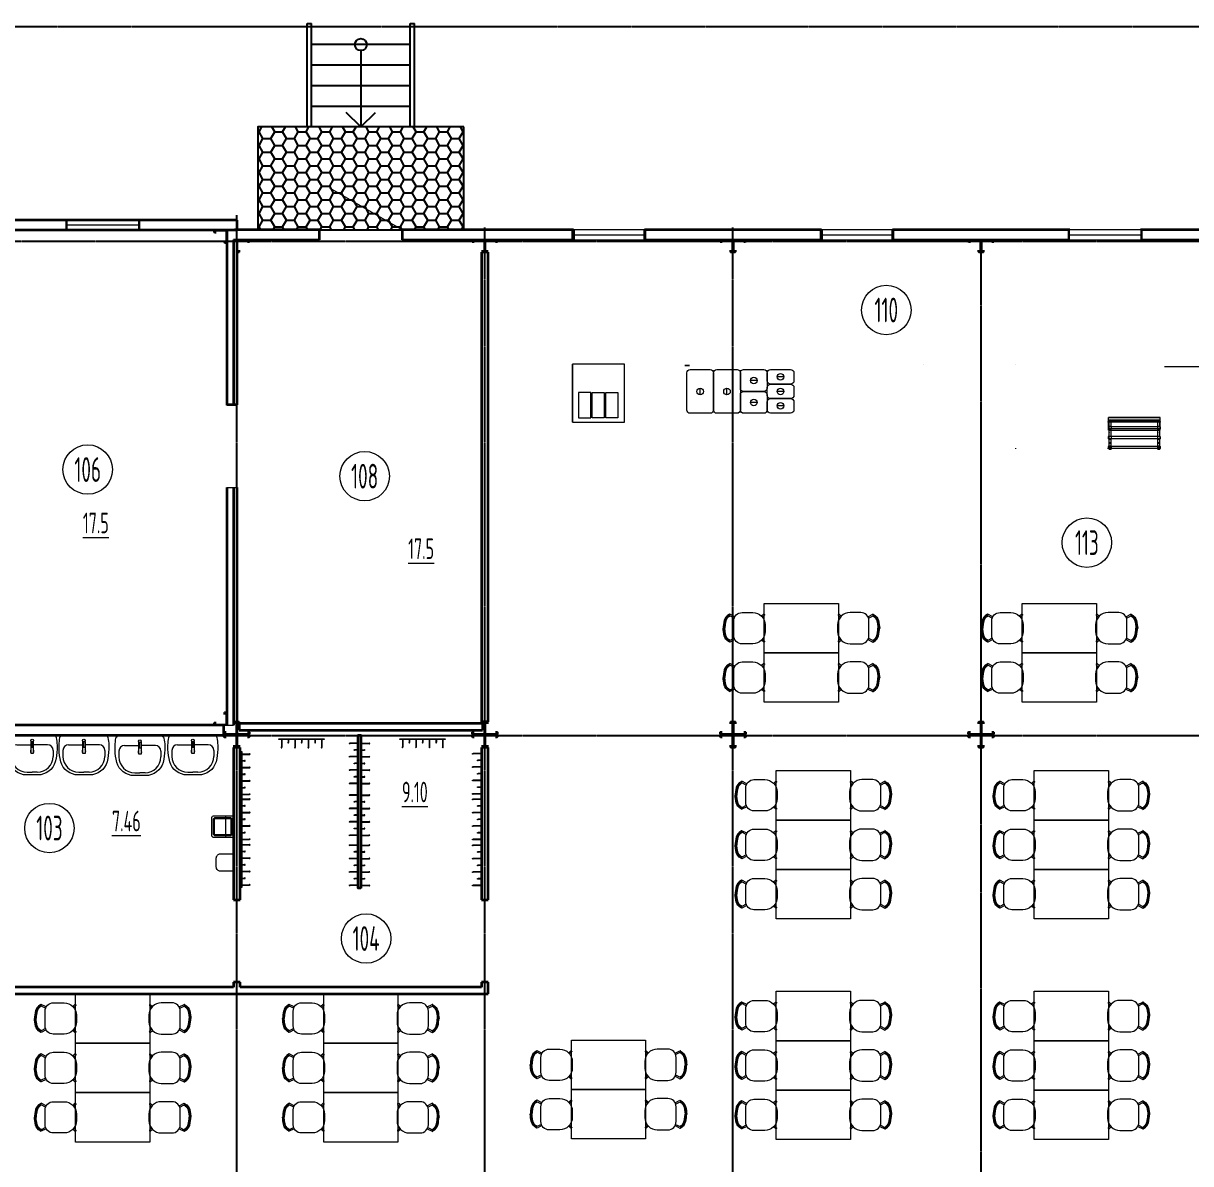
# Model space of a CAD drawing. Header units: millimetres. Extents: x 2162 to 93478, y -2737 to 52379.
# Drawn here: x 15504 to 29665, y 9673 to 23513 of the extents above; entities that cross this region are included whole.
import ezdxf
from ezdxf.enums import TextEntityAlignment as Align

# ---------------------------------------------------------------- set-up
doc = ezdxf.new("R2010")
doc.units = ezdxf.units.MM
doc.linetypes.add('Штрихпунктир 15 х 2 х 2 мм', pattern=[19, 15, -2, 0, -2])
doc.linetypes.add('Штрихпунктирная', pattern=[30, 25, -2.25, 0.5, -2.25])
doc.layers.add('Axes', color=40, linetype='Штрихпунктирная')
for name, color, linetype, lineweight in [('Columns', 5, 'Continuous', 30), ('door', 7, 'Continuous', 18), ('equipment 1', 4, 'Continuous', 9), ('furniture', 27, 'Continuous', 9), ('txt', 219, 'Continuous', 20), ('Wall', 5, 'Continuous', 9), ('windows', 4, 'Continuous', 30)]:
    doc.layers.add(name, color=color, linetype=linetype, lineweight=lineweight)
doc.styles.add('стиль1', font='cs_gost2304.shx', dxfattribs={"width": 0.8})
doc.linetypes.add('ограждение1', pattern='A,6.35,-2.54,[133,ltypeshp.shx,S=2.54,R=0,X=-2.54,Y=0],-2.54,25.4', length=36.83)

# ---------------------------------------------------------------- blocks, each defined once
blk = doc.blocks.new('chair Neo')
at = {"color": 0, "ltscale": 0.6}
for p, q in [((-189, 157), (-164, 132)), ((-179, 170), (-153, 145)), ((171, 139), (231, 170)), ((178, 123), (233, 151)), ((-189, -157), (-164, -132)), ((171, -139), (231, -170)), ((178, -123), (233, -151)), ((-179, -170), (-153, -145))]:
    blk.add_line(p, q, dxfattribs=at)
at = {"color": 0}
blk.add_lwpolyline([(-46, -190), (84, -190, 0.414214), (184, -90), (184, 90, 0.414214), (84, 190), (-46, 190, 0.414214), (-196, 40), (-196, -40, 0.414214)], format="xyb", close=True, dxfattribs=at)
at = {"color": 0, "ltscale": 0.6}
for centre, start, end in [((-180, 160), 79.5239, 195.1676), ((230, 161), 285.9341, 80.7688), ((-180, -160), 164.8324, 280.4761), ((230, -161), 279.2312, 74.0659)]:
    blk.add_arc(centre, 9.91, start, end, dxfattribs=at)
at = {"color": 0, "ltscale": 0.8}
for points, knots in [([(229, 149), (235, 145), (241, 141), (250, 134), (254, 131), (260, 125), (262, 123), (266, 118), (267, 115), (270, 111), (272, 109), (275, 103), (276, 99), (278, 94), (279, 92), (280, 89), (280, 88), (281, 86), (281, 84), (282, 81), (282, 79), (284, 72), (285, 68), (287, 56), (288, 48), (290, 35), (290, 30), (291, 21), (292, 17), (292, 10), (293, 6), (293, 2), (294, 1), (294, 0)], [0.0061002, 0.0061002, 0.0061002, 0.0061002, 0.0192628, 0.0192628, 0.0316441, 0.0316441, 0.0411859, 0.0411859, 0.0507277, 0.0507277, 0.0602695, 0.0602695, 0.0745919, 0.0745919, 0.0816486, 0.0816486, 0.0854623, 0.0854623, 0.089276, 0.089276, 0.0969033, 0.0969033, 0.112158, 0.112158, 0.1376462, 0.1376462, 0.1572963, 0.1572963, 0.1722606, 0.1722606, 0.1853986, 0.1853986, 0.1902343, 0.1902343, 0.1902343, 0.1902343]), ([(235, 169), (279, 143), (309, 87), (310, 22), (314, 0)], [0.0029771, 0.0029771, 0.0029771, 0.0029771, 0.082265, 0.1950961, 0.1950961, 0.1950961, 0.1950961]), ([(238, 155), (243, 152), (248, 149), (258, 140), (263, 136), (271, 127), (274, 123), (279, 116), (281, 112), (285, 105), (286, 101), (288, 95), (289, 94), (290, 90), (290, 88), (292, 83), (293, 79), (295, 69), (296, 61), (298, 47), (299, 40), (301, 27), (301, 20), (302, 11), (303, 7), (303, 2), (304, 1), (304, 0)], [0.0086962, 0.0086962, 0.0086962, 0.0086962, 0.0193765, 0.0193765, 0.0357758, 0.0357758, 0.0494546, 0.0494546, 0.0631334, 0.0631334, 0.0768122, 0.0768122, 0.0827388, 0.0827388, 0.0886653, 0.0886653, 0.1005183, 0.1005183, 0.1242244, 0.1242244, 0.1479305, 0.1479305, 0.1716366, 0.1716366, 0.1874516, 0.1874516, 0.1924972, 0.1924972, 0.1924972, 0.1924972]), ([(229, -149), (235, -145), (241, -141), (250, -134), (254, -131), (260, -125), (262, -123), (266, -118), (267, -115), (270, -111), (272, -109), (275, -103), (276, -99), (278, -94), (279, -92), (280, -89), (280, -88), (281, -86), (281, -84), (282, -81), (282, -79), (284, -72), (285, -68), (287, -56), (288, -48), (290, -35), (290, -30), (291, -21), (292, -17), (292, -10), (293, -6), (293, -2), (294, -1), (294, 0)], [0.0061002, 0.0061002, 0.0061002, 0.0061002, 0.0192628, 0.0192628, 0.0316441, 0.0316441, 0.0411859, 0.0411859, 0.0507277, 0.0507277, 0.0602695, 0.0602695, 0.0745919, 0.0745919, 0.0816486, 0.0816486, 0.0854623, 0.0854623, 0.089276, 0.089276, 0.0969033, 0.0969033, 0.112158, 0.112158, 0.1376462, 0.1376462, 0.1572963, 0.1572963, 0.1722606, 0.1722606, 0.1853986, 0.1853986, 0.1902343, 0.1902343, 0.1902343, 0.1902343]), ([(235, -169), (279, -143), (309, -87), (310, -22), (314, 0)], [0.0029771, 0.0029771, 0.0029771, 0.0029771, 0.082265, 0.1950961, 0.1950961, 0.1950961, 0.1950961]), ([(238, -155), (243, -152), (248, -149), (258, -140), (263, -136), (271, -127), (274, -123), (279, -116), (281, -112), (285, -105), (286, -101), (288, -95), (289, -94), (290, -90), (290, -88), (292, -83), (293, -79), (295, -69), (296, -61), (298, -47), (299, -40), (301, -27), (301, -20), (302, -11), (303, -7), (303, -2), (304, -1), (304, 0)], [0.0086962, 0.0086962, 0.0086962, 0.0086962, 0.0193765, 0.0193765, 0.0357758, 0.0357758, 0.0494546, 0.0494546, 0.0631334, 0.0631334, 0.0768122, 0.0768122, 0.0827388, 0.0827388, 0.0886653, 0.0886653, 0.1005183, 0.1005183, 0.1242244, 0.1242244, 0.1479305, 0.1479305, 0.1716366, 0.1716366, 0.1874516, 0.1874516, 0.1924972, 0.1924972, 0.1924972, 0.1924972])]:
    blk.add_open_spline(points, degree=3, knots=knots, dxfattribs=at)
blk = doc.blocks.new('table 600х800')
at = {"color": 0, "ltscale": 3}
blk.add_lwpolyline([(-746, 298), (154, 298), (154, -302), (-746, -302)], close=True, dxfattribs=at)
at = {"color": 0, "xscale": -1}
blk.add_blockref('chair Neo', (-932, -2), dxfattribs=at)
at = {"color": 0}
blk.add_blockref('chair Neo', (340, -2), dxfattribs=at)
blk = doc.blocks.new('rrd')
at = {"layer": 'equipment 1', "color": 0}
for points in [[(26, 56), (-65, 56)], [(26, 51), (-65, 51)], [(36, 84), (26, 84), (26, -466), (36, -466)], [(36, -466), (36, 84)], [(26, -106), (-65, -106)], [(26, -111), (-65, -111)], [(26, -24), (-5, -24)], [(26, -29), (-5, -29)], [(26, -268), (-65, -268)], [(26, -273), (-65, -273)], [(26, -187), (-5, -187)], [(26, -192), (-5, -192)], [(26, -350), (-5, -350)], [(26, -355), (-5, -355)], [(26, -431), (-65, -431)], [(26, -436), (-65, -436)], [(26, -436), (26, -431)]]:
    blk.add_lwpolyline(points, dxfattribs=at)
for centre in [(-69, 53), (-69, -108), (-10, -27), (-69, -271), (-10, -190), (-10, -352), (-69, -434)]:
    blk.add_circle(centre, 5, dxfattribs=at)
blk = doc.blocks.new('15L')
at = {"color": 0}
for points in [[(-130, -245), (-130, -15, -0.414214), (-115, 0), (115, 0, -0.414214), (130, -15), (130, -245, -0.414214), (115, -260), (-115, -260, -0.414214)], [(-110, -225), (-110, -35, -0.414214), (-95, -20), (95, -20, -0.414214), (110, -35), (110, -225, -0.414214), (95, -240), (-95, -240, -0.414214)], [(-100, -225), (-100, -35, -0.414214), (-95, -30), (95, -30, -0.414214), (100, -35), (100, -225, -0.414214), (95, -230), (-95, -230, -0.414214)]]:
    blk.add_lwpolyline(points, format="xyb", close=True, dxfattribs=at)
for points in [[(-130, -98), (-110, -98)], [(-100, -98), (100, -98)], [(110, -98), (130, -98)]]:
    blk.add_lwpolyline(points, dxfattribs=at)
blk = doc.blocks.new('Cerasit_President_H60')
at = {"color": 0}
for p, q in [((-187, 254), (-259, 254)), ((-120, 187), (-120, 14)), ((-451, 62), (-451, 0)), ((-451, -62), (-451, 0)), ((-226, -14), (-226, 14)), ((-226, 14), (-78, 14)), ((-78, -14), (-226, -14)), ((-120, -187), (-120, -14)), ((-187, -254), (-259, -254))]:
    blk.add_line(p, q, dxfattribs=at)
blk.add_lwpolyline([(-324, 281, -0.053248), (-173, 302), (-123, 302, -0.039105), (-31, 291, -0.357153), (0, 254), (0, 0), (0, -254, -0.357153), (-31, -291, -0.039105), (-123, -302), (-173, -302, -0.053248), (-324, -281, -0.335411), (-485, -68), (-485, 0), (-485, 68, -0.335411)], format="xyb", close=True, dxfattribs=at)
for points in [[(-82, 9), (-146, 9)], [(-146, 9), (-146, -9)], [(-82, -9), (-146, -9)]]:
    blk.add_lwpolyline(points, dxfattribs=at)
blk.add_circle((-68, 0), 16.8, dxfattribs=at)
for centre, radius, start, end in [((-259, 62), 192, 90, 180), ((-187, 187), 67.2, 0, 90), ((-198, 0), 22.1, 39.1625, 140.8375), ((-259, -62), 192, 180, 270), ((-198, 0), 22.1, 219.1625, 320.8375), ((-187, -187), 67.2, 270, 0)]:
    blk.add_arc(centre, radius, start, end, dxfattribs=at)
blk = doc.blocks.new('Puff 8843')
blk.add_lwpolyline([(-55, -200), (55, -200, 0.414214), (105, -150), (105, 0), (-105, 0), (-105, -150, 0.414214)], format="xyb", close=True)
blk = doc.blocks.new('kolumn')
at = {"color": 0, "ltscale": 100}
for p, q in [((4, 0), (146, 0)), ((0, -4), (0, -146)), ((25, -146), (25, -125)), ((146, -25), (125, -25)), ((150, -4), (150, -21)), ((4, -150), (21, -150))]:
    blk.add_line(p, q, dxfattribs=at)
for centre, start, end in [((4, -4), 90, 180), ((146, -4), 0, 90), ((146, -21), 270, 0), ((4, -146), 180, 270), ((21, -146), 270, 0)]:
    blk.add_arc(centre, 4, start, end, dxfattribs=at)
blk = doc.blocks.new('entrance')
h = blk.add_hatch()
h.set_pattern_fill('HONEY', color=0, scale=0.3, angle=270)
h.set_pattern_definition([(270, (297.8511, -94.09346), (0.8248892, -1.42875), [0.9525, -1.905]), (30, (297.8511, -94.09346), (0.8248892, 1.42875), [0.9525, -1.905]), (330, (297.8511, -94.09346), (1.6497784, -3e-09), [-1.905, 0.9525])])
h.paths.add_polyline_path([(12.5, 12.5), (12.5, -12.5), (0, -12.5), (0, 12.5)])
at = {"color": 0}
blk.add_lwpolyline([(12.5, -12.5), (12.5, 12.5), (0, 12.5), (0, -12.5)], close=True, dxfattribs=at)
blk.add_lwpolyline([(12.5, -12.5), (12.5, 12.5), (0, 12.5), (0, -12.5)], close=True, dxfattribs=at)
blk = doc.blocks.new('1300 stair')
at = {"color": 0, "ltscale": 100}
for p, q in [((0, 6.5), (12.57, 6.5)), ((0, 6), (12.57, 6)), ((0, -6), (0, 6)), ((2.5, -6), (2.5, 6)), ((5, -6), (5, 6)), ((7.5, -6), (7.5, 6)), ((10, -6), (10, 6)), ((0, 0), (1.77, 1.77)), ((0, 0), (1.77, 1.77)), ((9.28, 0), (0, 0)), ((0, 0), (1.77, -1.77)), ((0, 0), (1.77, -1.77)), ((0, -6), (12.57, -6)), ((0, -6.5), (12.57, -6.5))]:
    blk.add_line(p, q, dxfattribs=at)
at = {"color": 0}
for p, q in [((12.57, 6.5), (12.57, 6)), ((12.57, -6), (12.57, -6.5))]:
    blk.add_line(p, q, dxfattribs=at)
at = {"color": 0, "ltscale": 100}
blk.add_circle((10, 0), 0.719, dxfattribs=at)
blk = doc.blocks.new('d1')
at = {"layer": 'door'}
blk.add_line((505, 60), (-370, 565), dxfattribs=at)
blk = doc.blocks.new('*U21')
at = {"color": 0, "lineweight": 15}
for p, q in [((-1.2, 0), (-1.2, 8.8)), ((-0.6, 0), (-0.6, 8.8)), ((0, 8.8), (0, 0))]:
    blk.add_line(p, q, dxfattribs=at)
at = {"ltscale": 100}
for p, q in [((-1.2, 8.8), (0, 8.8)), ((0, 0), (-1.2, 0))]:
    blk.add_line(p, q, dxfattribs=at)
blk = doc.blocks.new('kitchen0433 det')
at = {"color": 0}
for p, q in [((852.5, 442), (772.5, 442)), ((-162.5, 225), (-162.5, 305)), ((162.5, 225), (162.5, 305)), ((527.5, 397.5), (447.5, 397.5)), ((852.5, 266), (772.5, 266)), ((527.5, 132.5), (447.5, 132.5)), ((852.5, 90), (772.5, 90))]:
    blk.add_line(p, q, dxfattribs=at)
for points in [[(-325, 40), (-325, 490, -0.4142136), (-285, 530), (-40, 530, -0.4142136), (0, 490), (0, 40, -0.4142136), (-40, 0), (-285, 0, -0.4142136)], [(0, 40), (0, 490, -0.4142136), (40, 530), (285, 530, -0.4142136), (325, 490), (325, 40, -0.4142136), (285, 0), (40, 0, -0.4142136)], [(365, 530), (610, 530, -0.4142136), (650, 490), (650, 305, -0.4142136), (610, 265), (365, 265, -0.4142136), (325, 305), (325, 490, -0.4142136)], [(690, 530), (935, 530, -0.4142136), (975, 490), (975, 394, -0.4142136), (935, 354), (690, 354, -0.4142136), (650, 394), (650, 490, -0.4142136)], [(690, 354), (935, 354, -0.4142136), (975, 314), (975, 218, -0.4142136), (935, 178), (690, 178, -0.4142136), (650, 218), (650, 314, -0.4142136)], [(365, 265), (610, 265, -0.4142136), (650, 225), (650, 40, -0.4142136), (610, 0), (365, 0, -0.4142136), (325, 40), (325, 225, -0.4142136)], [(690, 178), (935, 178, -0.4142136), (975, 138), (975, 42, -0.4142136), (935, 2), (690, 2, -0.4142136), (650, 42), (650, 138, -0.4142136)]]:
    blk.add_lwpolyline(points, format="xyb", close=True, dxfattribs=at)
for centre in [(487.5, 397.5), (812.5, 442), (-162.5, 265), (162.5, 265), (812.5, 266), (487.5, 132.5), (812.5, 90)]:
    blk.add_circle(centre, 40, dxfattribs=at)
blk = doc.blocks.new('equip 0447')
at = {"color": 0, "extrusion": (0, 1, -2e-16)}
for p, q in [((-1396, -17, 436), (-1396, -17, 436)), ((-1342, -17, 210), (-1393, -17, 210)), ((-1393, -17, 210), (-1369, -17, 249)), ((-1388, -17, 468), (-1351, -17, 489)), ((-1382, -17, 584), (-1382, -17, 596)), ((-1370, -17, 608), (-1371, -17, 608)), ((-1371, -17, 608), (-1371, -17, 607)), ((-1371, -17, 607), (-1370, -17, 607)), ((-1371, -17, 175), (-1371, -17, 174)), ((-1371, -17, 174), (-1370, -17, 174)), ((-1370, -17, 175), (-1371, -17, 175)), ((-1369, -17, 610), (-1370, -17, 610)), ((-1370, -17, 610), (-1370, -17, 608)), ((-1370, -17, 607), (-1370, -17, 606)), ((-1370, -17, 606), (-1369, -17, 606)), ((-1370, -17, 174), (-1370, -17, 172)), ((-1370, -17, 172), (-1369, -17, 172)), ((-1370, -17, 176), (-1370, -17, 175)), ((-1369, -17, 176), (-1370, -17, 176)), ((-1368, -17, 608), (-1369, -17, 608)), ((-1369, -17, 608), (-1369, -17, 610)), ((-1369, -17, 606), (-1369, -17, 607)), ((-1369, -17, 607), (-1368, -17, 607)), ((-1369, -17, 174), (-1368, -17, 174)), ((-1369, -17, 172), (-1369, -17, 174)), ((-1369, -17, 175), (-1369, -17, 176)), ((-1368, -17, 175), (-1369, -17, 175)), ((-1369, -17, 249), (-1342, -17, 210)), ((-1368, -17, 607), (-1368, -17, 608)), ((-1368, -17, 174), (-1368, -17, 175)), ((-1343, -17, 436), (-1343, -17, 436))]:
    blk.add_line(p, q, dxfattribs=at)
for centre, radius in [((1370, 535, -17), 7), ((1370, 608, -17), 5.5), ((1370, 174, -17), 5.5), ((1370, 608, -17), 3.5), ((1370, 174, -17), 3.5)]:
    blk.add_circle(centre, radius, dxfattribs=at)
blk.add_arc((1370, 435, -17), 27.5, 23.6469, 156.3531, dxfattribs=at)
at = {"color": 0, "extrusion": (-7.9313e-30, 1, -2.22176e-16)}
blk.add_ellipse((-1370, -17, 436), major_axis=(0, 0, 27), ratio=0.998691, start_param=1.205446, end_param=5.077739, dxfattribs=at)
at = {"color": 0}
blk.add_open_spline([(-1396, -17, 435), (-1396, -17, 435), (-1396, -17, 436), (-1396, -17, 436)], degree=3, dxfattribs=at)
for points, knots in [([(-1343, -17, 436), (-1343, -17, 435), (-1343, -17, 434), (-1343, -17, 433), (-1343, -17, 431), (-1343, -17, 428), (-1344, -17, 426), (-1345, -17, 424), (-1346, -17, 422), (-1347, -17, 420), (-1348, -17, 418), (-1350, -17, 417), (-1351, -17, 415), (-1353, -17, 413), (-1355, -17, 412), (-1357, -17, 411), (-1359, -17, 410), (-1361, -17, 409), (-1363, -17, 408), (-1365, -17, 408), (-1367, -17, 408), (-1369, -17, 408), (-1372, -17, 407), (-1374, -17, 408), (-1376, -17, 408), (-1378, -17, 409), (-1380, -17, 410), (-1382, -17, 411), (-1384, -17, 412), (-1386, -17, 413), (-1388, -17, 415), (-1389, -17, 417), (-1391, -17, 418), (-1392, -17, 420), (-1393, -17, 422), (-1394, -17, 424), (-1395, -17, 426), (-1395, -17, 427), (-1395, -17, 427), (-1395, -17, 427)], [0.0954399, 0.0954399, 0.0954399, 0.0954399, 0.125, 0.125, 0.125, 0.1875, 0.1875, 0.1875, 0.25, 0.25, 0.25, 0.3125, 0.3125, 0.3125, 0.375, 0.375, 0.375, 0.4375, 0.4375, 0.4375, 0.5, 0.5, 0.5, 0.5625, 0.5625, 0.5625, 0.625, 0.625, 0.625, 0.6875, 0.6875, 0.6875, 0.75, 0.75, 0.75, 0.8125, 0.8125, 0.8125, 0.8227026, 0.8227026, 0.8227026, 0.8227026]), ([(-1377, -17, 411), (-1377, -17, 411), (-1377, -17, 411), (-1377, -17, 411), (-1377, -17, 411), (-1377, -17, 411), (-1377, -17, 411), (-1377, -17, 411), (-1378, -17, 411), (-1378, -17, 411), (-1378, -17, 411), (-1378, -17, 411), (-1378, -17, 411), (-1378, -17, 411), (-1378, -17, 411), (-1378, -17, 411), (-1378, -17, 412), (-1378, -17, 412), (-1378, -17, 412), (-1379, -17, 412), (-1379, -17, 412), (-1379, -17, 412)], [0, 0, 0, 0, 0.125, 0.125, 0.125, 0.25, 0.25, 0.25, 0.375, 0.375, 0.375, 0.5, 0.5, 0.5, 0.625, 0.625, 0.625, 0.75, 0.75, 0.75, 1, 1, 1, 1]), ([(-1379, -17, 412), (-1379, -17, 412), (-1379, -17, 411), (-1378, -17, 411), (-1378, -17, 411), (-1378, -17, 411), (-1378, -17, 411), (-1378, -17, 411), (-1378, -17, 411), (-1378, -17, 411), (-1377, -17, 411), (-1377, -17, 411), (-1377, -17, 411), (-1377, -17, 411), (-1377, -17, 411), (-1377, -17, 411), (-1377, -17, 411), (-1377, -17, 411), (-1377, -17, 411)], [0, 0, 0, 0, 0.25, 0.25, 0.25, 0.5, 0.5, 0.5, 0.625, 0.625, 0.625, 0.75, 0.75, 0.75, 0.875, 0.875, 0.875, 1, 1, 1, 1]), ([(-1377, -17, 460), (-1377, -17, 460), (-1377, -17, 461), (-1377, -17, 461), (-1377, -17, 461), (-1377, -17, 461), (-1377, -17, 461), (-1377, -17, 461), (-1376, -17, 461), (-1376, -17, 461), (-1376, -17, 461), (-1376, -17, 461), (-1376, -17, 461), (-1376, -17, 461), (-1376, -17, 461), (-1376, -17, 461), (-1376, -17, 461), (-1376, -17, 461), (-1376, -17, 461), (-1375, -17, 461), (-1375, -17, 461), (-1375, -17, 461)], [0, 0, 0, 0, 0.125, 0.125, 0.125, 0.25, 0.25, 0.25, 0.375, 0.375, 0.375, 0.5, 0.5, 0.5, 0.625, 0.625, 0.625, 0.75, 0.75, 0.75, 1, 1, 1, 1]), ([(-1375, -17, 461), (-1375, -17, 461), (-1375, -17, 461), (-1375, -17, 461), (-1375, -17, 461), (-1375, -17, 461), (-1375, -17, 461), (-1375, -17, 461), (-1376, -17, 461), (-1376, -17, 461), (-1376, -17, 461), (-1376, -17, 461), (-1376, -17, 461), (-1376, -17, 461), (-1376, -17, 461), (-1377, -17, 461), (-1377, -17, 461), (-1377, -17, 461), (-1377, -17, 461), (-1377, -17, 461), (-1377, -17, 461), (-1377, -17, 461)], [0, 0, 0, 0, 0.125, 0.125, 0.125, 0.25, 0.25, 0.25, 0.375, 0.375, 0.375, 0.5, 0.5, 0.5, 0.75, 0.75, 0.75, 0.875, 0.875, 0.875, 1, 1, 1, 1]), ([(-1362, -17, 461), (-1362, -17, 461), (-1362, -17, 461), (-1362, -17, 461), (-1362, -17, 461), (-1362, -17, 461), (-1362, -17, 461), (-1362, -17, 461), (-1363, -17, 461), (-1363, -17, 461), (-1363, -17, 461), (-1363, -17, 461), (-1363, -17, 461), (-1363, -17, 461), (-1363, -17, 461), (-1363, -17, 461), (-1363, -17, 461), (-1364, -17, 461), (-1364, -17, 461), (-1364, -17, 461), (-1364, -17, 461), (-1364, -17, 461)], [0, 0, 0, 0, 0.125, 0.125, 0.125, 0.25, 0.25, 0.25, 0.375, 0.375, 0.375, 0.5, 0.5, 0.5, 0.625, 0.625, 0.625, 0.75, 0.75, 0.75, 1, 1, 1, 1]), ([(-1364, -17, 461), (-1364, -17, 461), (-1364, -17, 461), (-1364, -17, 461), (-1364, -17, 461), (-1363, -17, 461), (-1363, -17, 461), (-1363, -17, 461), (-1363, -17, 461), (-1363, -17, 461), (-1363, -17, 461), (-1363, -17, 461), (-1363, -17, 461), (-1363, -17, 461), (-1363, -17, 461), (-1362, -17, 461), (-1362, -17, 461), (-1362, -17, 461), (-1362, -17, 461), (-1362, -17, 461), (-1362, -17, 460), (-1362, -17, 460)], [0, 0, 0, 0, 0.125, 0.125, 0.125, 0.25, 0.25, 0.25, 0.375, 0.375, 0.375, 0.5, 0.5, 0.5, 0.75, 0.75, 0.75, 0.875, 0.875, 0.875, 1, 1, 1, 1]), ([(-1362, -17, 411), (-1362, -17, 411), (-1362, -17, 411), (-1362, -17, 411), (-1362, -17, 411), (-1362, -17, 411), (-1362, -17, 411), (-1362, -17, 411), (-1362, -17, 411), (-1361, -17, 411), (-1361, -17, 411), (-1361, -17, 411), (-1361, -17, 411), (-1361, -17, 411), (-1361, -17, 411), (-1361, -17, 411), (-1361, -17, 411), (-1361, -17, 411), (-1361, -17, 411), (-1360, -17, 411), (-1360, -17, 412), (-1360, -17, 412)], [0, 0, 0, 0, 0.125, 0.125, 0.125, 0.25, 0.25, 0.25, 0.375, 0.375, 0.375, 0.5, 0.5, 0.5, 0.625, 0.625, 0.625, 0.75, 0.75, 0.75, 1, 1, 1, 1]), ([(-1360, -17, 412), (-1360, -17, 412), (-1360, -17, 412), (-1361, -17, 412), (-1361, -17, 412), (-1361, -17, 411), (-1361, -17, 411), (-1361, -17, 411), (-1361, -17, 411), (-1362, -17, 411), (-1362, -17, 411), (-1362, -17, 411), (-1362, -17, 411)], [0, 0, 0, 0, 0.25, 0.25, 0.25, 0.5, 0.5, 0.5, 0.75, 0.75, 0.75, 1, 1, 1, 1])]:
    blk.add_open_spline(points, degree=3, knots=knots, dxfattribs=at)
blk.add_blockref('kitchen0433 det', (-1048, -597, 864), dxfattribs=at)
blk = doc.blocks.new('equip 0440')
at = {"color": 0, "extrusion": (-1, 0, 0)}
blk.add_line((0, 0, 794), (0, 0), dxfattribs=at)
at = {"color": 0}
blk.add_line((1115, -1020), (1115, -1030), dxfattribs=at)
blk = doc.blocks.new('equip 0441')
at = {"color": 0}
for p, q in [((0, -695, -850), (630, -695, -850)), ((0, -705, -850), (0, -695, -850)), ((630, -705, -850), (0, -705, -850)), ((628, -646, -850), (2, -646, -850)), ((2, -646, -850), (628, -646, -850)), ((2, -692, -850), (2, -646, -850)), ((628, -680, -850), (2, -680, -850)), ((2, -683, -850), (628, -683, -850)), ((2, -692, -850), (628, -692, -850)), ((2, -705, -850), (2, -692, -850)), ((2, -760, -850), (2, -705, -850)), ((10, -712, -850), (10, -705, -850)), ((35, -712, -850), (35, -705, -850)), ((600, -712, -850), (600, -705, -850)), ((625, -712, -850), (625, -705, -850)), ((628, -692, -850), (628, -646, -850)), ((628, -705, -850), (628, -692, -850)), ((628, -757, -850), (628, -705, -850)), ((630, -695, -850), (630, -705, -850)), ((0, -760, -850), (0, -786, -850)), ((630, -760, -850), (0, -760, -850)), ((630, -786, -850), (0, -786, -850)), ((2, -763, -850), (2, -760, -850)), ((2, -786, -850), (2, -763, -850)), ((2, -802, -850), (2, -786, -850)), ((2, -802, -850), (10, -802, -850)), ((6, -757, -850), (6, -760, -850)), ((38, -757, -850), (6, -757, -850)), ((6, -760, -850), (6, -786, -850)), ((6, -786, -850), (6, -789, -850)), ((6, -789, -850), (38, -789, -850)), ((10, -757, -850), (10, -712, -850)), ((10, -789, -850), (10, -757, -850)), ((10, -877, -850), (10, -789, -850)), ((35, -796, -850), (10, -796, -850)), ((10, -802, -850), (35, -802, -850)), ((35, -757, -850), (35, -712, -850)), ((35, -757, -850), (35, -789, -850)), ((35, -877, -850), (35, -789, -850)), ((35, -802, -850), (600, -802, -850)), ((38, -760, -850), (38, -757, -850)), ((38, -786, -850), (38, -760, -850)), ((38, -789, -850), (38, -786, -850)), ((596, -757, -850), (596, -760, -850)), ((628, -757, -850), (596, -757, -850)), ((596, -760, -850), (596, -786, -850)), ((596, -786, -850), (596, -789, -850)), ((596, -789, -850), (628, -789, -850)), ((600, -757, -850), (600, -712, -850)), ((600, -789, -850), (600, -757, -850)), ((600, -877, -850), (600, -789, -850)), ((625, -796, -850), (600, -796, -850)), ((600, -802, -850), (625, -802, -850)), ((625, -757, -850), (625, -712, -850)), ((625, -757, -850), (625, -789, -850)), ((625, -877, -850), (625, -789, -850)), ((625, -802, -850), (628, -802, -850)), ((628, -760, -850), (628, -757, -850)), ((628, -786, -850), (628, -760, -850)), ((628, -789, -850), (628, -786, -850)), ((628, -802, -850), (628, -789, -850)), ((630, -760, -850), (630, -786, -850)), ((0, -880, -850), (0, -906, -850)), ((630, -880, -850), (0, -880, -850)), ((630, -906, -850), (0, -906, -850)), ((6, -877, -850), (6, -880, -850)), ((38, -877, -850), (6, -877, -850)), ((6, -880, -850), (6, -906, -850)), ((6, -906, -850), (6, -909, -850)), ((6, -909, -850), (38, -909, -850)), ((10, -909, -850), (10, -877, -850)), ((10, -997, -850), (10, -909, -850)), ((35, -877, -850), (35, -909, -850)), ((35, -997, -850), (35, -909, -850)), ((38, -880, -850), (38, -877, -850)), ((38, -906, -850), (38, -880, -850)), ((38, -909, -850), (38, -906, -850)), ((596, -877, -850), (596, -880, -850)), ((628, -877, -850), (596, -877, -850)), ((596, -880, -850), (596, -906, -850)), ((596, -906, -850), (596, -909, -850)), ((596, -909, -850), (628, -909, -850)), ((600, -909, -850), (600, -877, -850)), ((600, -997, -850), (600, -909, -850)), ((625, -877, -850), (625, -909, -850)), ((625, -997, -850), (625, -909, -850)), ((628, -880, -850), (628, -877, -850)), ((628, -906, -850), (628, -880, -850)), ((628, -909, -850), (628, -906, -850)), ((630, -880, -850), (630, -906, -850)), ((0, -1000, -850), (0, -1026, -850)), ((630, -1000, -850), (0, -1000, -850)), ((630, -1026, -850), (0, -1026, -850)), ((6, -997, -850), (6, -1000, -850)), ((38, -997, -850), (6, -997, -850)), ((6, -1000, -850), (6, -1026, -850)), ((6, -1026, -850), (6, -1029, -850)), ((6, -1029, -850), (38, -1029, -850)), ((10, -1029, -850), (10, -997, -850)), ((10, -1033, -850), (10, -1029, -850)), ((10, -1033, -850), (35, -1033, -850)), ((35, -997, -850), (35, -1029, -850)), ((35, -1033, -850), (35, -1029, -850)), ((38, -1000, -850), (38, -997, -850)), ((38, -1026, -850), (38, -1000, -850)), ((38, -1029, -850), (38, -1026, -850)), ((596, -997, -850), (596, -1000, -850)), ((628, -997, -850), (596, -997, -850)), ((596, -1000, -850), (596, -1026, -850)), ((596, -1026, -850), (596, -1029, -850)), ((596, -1029, -850), (628, -1029, -850)), ((600, -1029, -850), (600, -997, -850)), ((600, -1033, -850), (600, -1029, -850)), ((600, -1033, -850), (625, -1033, -850)), ((625, -997, -850), (625, -1029, -850)), ((625, -1033, -850), (625, -1029, -850)), ((628, -1000, -850), (628, -997, -850)), ((628, -1026, -850), (628, -1000, -850)), ((628, -1029, -850), (628, -1026, -850)), ((630, -1000, -850), (630, -1026, -850))]:
    blk.add_line(p, q, dxfattribs=at)
for points, degree, knots in [([(35, -804, -850), (35, -804, -850), (35, -804, -850), (33, -804, -850), (32, -804, -850), (28, -804, -850), (25, -804, -850), (21, -804, -850), (20, -804, -850), (17, -804, -850), (15, -804, -850), (13, -804, -850), (12, -804, -850), (10, -804, -850), (10, -804, -850), (10, -804, -850)], 3, [0, 0, 0, 0, 0.0625, 0.0625, 0.125, 0.125, 0.25, 0.25, 0.3125, 0.3125, 0.375, 0.375, 0.4375, 0.4375, 0.5, 0.5, 0.5, 0.5]), ([(625, -804, -850), (625, -804, -850), (625, -804, -850), (623, -804, -850), (622, -804, -850), (618, -804, -850), (615, -804, -850), (611, -804, -850), (610, -804, -850), (607, -804, -850), (605, -804, -850), (603, -804, -850), (602, -804, -850), (600, -804, -850), (600, -804, -850), (600, -804, -850)], 3, [0, 0, 0, 0, 0.0625, 0.0625, 0.125, 0.125, 0.25, 0.25, 0.3125, 0.3125, 0.375, 0.375, 0.4375, 0.4375, 0.5, 0.5, 0.5, 0.5]), ([(10, -957, -850), (10, -957, -850), (10, -958, -850), (12, -958, -850), (13, -958, -850), (15, -958, -850), (17, -958, -850), (20, -958, -850), (21, -958, -850), (25, -958, -850), (28, -958, -850), (32, -958, -850), (33, -958, -850), (35, -958, -850), (35, -957, -850), (35, -957, -850)], 3, [0.5, 0.5, 0.5, 0.5, 0.5625, 0.5625, 0.625, 0.625, 0.6875, 0.6875, 0.75, 0.75, 0.875, 0.875, 0.9375, 0.9375, 1, 1, 1, 1]), ([(35, -957, -850), (35, -957, -850), (35, -957, -850), (33, -957, -850), (32, -957, -850), (28, -957, -850), (25, -957, -850), (20, -957, -850), (17, -957, -850), (13, -957, -850), (12, -957, -850), (10, -957, -850), (10, -957, -850), (10, -957, -850)], 3, [0, 0, 0, 0, 0.0625, 0.0625, 0.125, 0.125, 0.25, 0.25, 0.375, 0.375, 0.4375, 0.4375, 0.5, 0.5, 0.5, 0.5]), ([(600, -957, -850), (600, -957, -850), (600, -958, -850), (602, -958, -850), (603, -958, -850), (605, -958, -850), (607, -958, -850), (610, -958, -850), (611, -958, -850), (615, -958, -850), (618, -958, -850), (622, -958, -850), (623, -958, -850), (625, -958, -850), (625, -957, -850), (625, -957, -850)], 3, [0.5, 0.5, 0.5, 0.5, 0.5625, 0.5625, 0.625, 0.625, 0.6875, 0.6875, 0.75, 0.75, 0.875, 0.875, 0.9375, 0.9375, 1, 1, 1, 1]), ([(625, -957, -850), (625, -957, -850), (625, -957, -850), (623, -957, -850), (622, -957, -850), (618, -957, -850), (615, -957, -850), (610, -957, -850), (607, -957, -850), (603, -957, -850), (602, -957, -850), (600, -957, -850), (600, -957, -850), (600, -957, -850)], 3, [0, 0, 0, 0, 0.0625, 0.0625, 0.125, 0.125, 0.25, 0.25, 0.375, 0.375, 0.4375, 0.4375, 0.5, 0.5, 0.5, 0.5]), ([(10, -1010, -850), (10, -1010, -850), (10, -1010, -850), (10, -1009, -850), (10, -1008, -850), (11, -1007, -850), (11, -1006, -850), (11, -1006, -850), (12, -1005, -850), (12, -1005, -850), (13, -1004, -850), (14, -1003, -850), (14, -1003, -850), (15, -1002, -850), (17, -1001, -850), (20, -1000, -850), (21, -1000, -850), (23, -1000, -850), (24, -1000, -850), (25, -1000, -850), (28, -1001, -850), (30, -1002, -850), (31, -1003, -850), (31, -1003, -850), (32, -1004, -850), (33, -1005, -850), (33, -1005, -850), (34, -1006, -850), (34, -1006, -850), (34, -1007, -850), (35, -1008, -850), (35, -1009, -850), (35, -1010, -850), (35, -1010, -850), (35, -1010, -850)], 3, [-0.078062, -0.078062, -0.078062, -0.078062, 0, 0, 2.144407, 2.144407, 4.298164, 4.298164, 4.298164, 6.503949, 6.503949, 8.712864, 8.712864, 8.712864, 13.129337, 13.129337, 17.546761, 17.546761, 17.546761, 21.958835, 21.958835, 26.3714, 26.3714, 26.3714, 28.57715, 28.57715, 30.776006, 30.776006, 30.776006, 32.931267, 32.931267, 35.09903, 35.09903, 35.178461, 35.178461, 35.178461, 35.178461]), ([(35, -1010, -850), (35, -1011, -850), (34, -1013, -850), (32, -1016, -850), (31, -1017, -850), (26, -1019, -850), (21, -1020, -850), (17, -1019, -850), (14, -1017, -850), (12, -1015, -850), (11, -1013, -850), (10, -1011, -850), (10, -1010, -850), (10, -1010, -850), (10, -1010, -850)], 1, [0, 0, 1.488693, 2.929171, 6.664484, 8.855242, 13.980935, 18.890257, 23.123916, 26.638242, 29.539068, 32.24091, 34.188143, 34.833299, 35.048189, 35.119812, 35.119812]), ([(10, -1010, -850), (10, -1010, -850), (10, -1010, -850), (10, -1010, -850), (10, -1010, -850), (10, -1010, -850)], 3, [-0.001106562, -0.001106562, -0.001106562, -0.001106562, 0, 0, 0.004427418, 0.004427418, 0.004427418, 0.004427418]), ([(600, -1010, -850), (600, -1010, -850), (600, -1010, -850), (600, -1009, -850), (600, -1008, -850), (601, -1007, -850), (601, -1006, -850), (601, -1006, -850), (602, -1005, -850), (602, -1005, -850), (603, -1004, -850), (604, -1003, -850), (604, -1003, -850), (605, -1002, -850), (607, -1001, -850), (610, -1000, -850), (611, -1000, -850), (613, -1000, -850), (614, -1000, -850), (615, -1000, -850), (618, -1001, -850), (620, -1002, -850), (621, -1003, -850), (621, -1003, -850), (622, -1004, -850), (623, -1005, -850), (623, -1005, -850), (624, -1006, -850), (624, -1006, -850), (624, -1007, -850), (625, -1008, -850), (625, -1009, -850), (625, -1010, -850), (625, -1010, -850), (625, -1010, -850)], 3, [-0.078062, -0.078062, -0.078062, -0.078062, 0, 0, 2.144407, 2.144407, 4.298164, 4.298164, 4.298164, 6.503949, 6.503949, 8.712864, 8.712864, 8.712864, 13.129337, 13.129337, 17.546761, 17.546761, 17.546761, 21.958835, 21.958835, 26.3714, 26.3714, 26.3714, 28.57715, 28.57715, 30.776006, 30.776006, 30.776006, 32.931267, 32.931267, 35.09903, 35.09903, 35.178461, 35.178461, 35.178461, 35.178461]), ([(625, -1010, -850), (625, -1011, -850), (624, -1013, -850), (622, -1016, -850), (621, -1017, -850), (616, -1019, -850), (611, -1020, -850), (607, -1019, -850), (604, -1017, -850), (602, -1015, -850), (601, -1013, -850), (600, -1011, -850), (600, -1010, -850), (600, -1010, -850), (600, -1010, -850)], 1, [0, 0, 1.48875, 2.929279, 6.664632, 8.855404, 13.981104, 18.89041, 23.124043, 26.638347, 29.539161, 32.240997, 34.188171, 34.833308, 35.048191, 35.119813, 35.119813]), ([(600, -1010, -850), (600, -1010, -850), (600, -1010, -850), (600, -1010, -850), (600, -1010, -850), (600, -1010, -850)], 3, [-0.001008899, -0.001008899, -0.001008899, -0.001008899, 0, 0, 0.004368558, 0.004368558, 0.004368558, 0.004368558])]:
    blk.add_open_spline(points, degree=degree, knots=knots, dxfattribs=at)
for points in [[(10, -804, -850), (10, -804, -850), (10, -804, -850), (10, -804, -850)], [(11, -827, -850), (10, -828, -850), (10, -829, -850), (10, -829, -850)], [(600, -804, -850), (600, -804, -850), (600, -804, -850), (600, -804, -850)], [(601, -827, -850), (600, -828, -850), (600, -829, -850), (600, -829, -850)]]:
    blk.add_open_spline(points, degree=3, dxfattribs=at)
blk = doc.blocks.new('equip 0493')
at = {"color": 0}
for p, q in [((-630, -695, -850), (-630, 0, -850)), ((-630, -705, -850), (-630, -695, -850))]:
    blk.add_line(p, q, dxfattribs=at)
for points in [[(0, 0), (-630, 0), (-630, -705), (0, -705)], [(-557, -654), (-409, -654), (-409, -343), (-557, -343)], [(-244, -654), (-392, -654), (-392, -343), (-244, -343)], [(-78, -654), (-226, -654), (-226, -343), (-78, -343)]]:
    blk.add_lwpolyline(points, close=True, dxfattribs=at)

msp = doc.modelspace()

# ---------------------------------------------------------------- linework, layer by layer
at = {"layer": 'Axes', "linetype": 'Штрихпунктир 15 х 2 х 2 мм'}
for p, q in [((38316.1, 23470.2), (3469.3, 23470.2)), ((18092.1, -1937.4), (18092.1, 21185.1)), ((21102.1, -1937.4), (21102.1, 21035.1)), ((24112.1, -1937.4), (24112.1, 21035.1)), ((3469.3, 20870.1), (32216.7, 20870.1)), ((27122.1, -2119.3), (27122.1, 20853.2)), ((3469.3, 14870.1), (57337.1, 14870.1))]:
    msp.add_line(p, q, dxfattribs=at)
at = {"layer": 'equipment 1', "linetype": 'ограждение1', "ltscale": 10}
msp.add_lwpolyline([(29348.9, 19349.1), (30992.2, 19349.1)], dxfattribs=at)
at = {"layer": 'furniture'}
msp.add_lwpolyline([(27767.3, 13843.5), (28667.3, 13843.5), (28667.3, 13243.5), (27767.3, 13243.5)], close=True, dxfattribs=at)
at = {"layer": 'txt'}
for centre in [(25972.5, 20032.9), (16284.6, 18096.9), (19644.2, 18016.4), (28405.6, 17210), (15820, 13745.7), (19662.1, 12405)]:
    msp.add_circle(centre, 300, dxfattribs=at)
at = {"layer": 'Wall', "lineweight": 35}
for p, q in [((17972.5, 21005.1), (17972.5, 18880.1)), ((19097.5, 21005.1), (18067.1, 21005.1)), ((19097.5, 20885.1), (19097.5, 21005.1)), ((22177.1, 21005.1), (20097.5, 21005.1)), ((20097.5, 21005.1), (20097.5, 20885.1)), ((25187.1, 21005.1), (23037.1, 21005.1)), ((28197.1, 21005.1), (26047.1, 21005.1)), ((31207.1, 21005.1), (29057.1, 21005.1)), ((18052.5, 20885.1), (19097.5, 20885.1)), ((18052.5, 20885.1), (18052.5, 18880.1)), ((18092.1, 20885.1), (18092.1, 18882.1)), ((20097.5, 20885.1), (21037, 20885.1)), ((21107, 20885.1), (22177.1, 20885.1)), ((23037.1, 20885.1), (25187.1, 20885.1)), ((26047.1, 20885.1), (28197.1, 20885.1)), ((29057.1, 20885.1), (31207.1, 20885.1)), ((21062.1, 20735.1), (21062.1, 15035.1)), ((21142.1, 20735.1), (21062.1, 20735.1)), ((21142.1, 15035.1), (21142.1, 20735.1)), ((17972.5, 17880.1), (17972.5, 14994.2)), ((18052.5, 17880.1), (18052.5, 14994.2)), ((18092.1, 17880.1), (18092.1, 15024.2)), ((21072.5, 15015.2), (18122.5, 15015.2)), ((18122.5, 15015.2), (18122.5, 14935.2)), ((21142.1, 15035.1), (21062.1, 15035.1)), ((21072.5, 15015.2), (21072.5, 14935.2)), ((17937.5, 14994.2), (13907.1, 14995.1)), ((14322.1, 14875.1), (16532.1, 14875.1)), ((16532.1, 14875.1), (17937.5, 14875.1)), ((17937.5, 14875.1), (17937.5, 14994.2)), ((18122.5, 14935.2), (21072.5, 14935.2)), ((21142.1, 14875.1), (21107, 14875.1)), ((18052.1, 14725.1), (18052.1, 12915.1)), ((18132.1, 14725.1), (18052.1, 14725.1)), ((18132.1, 12875.1), (18132.1, 14725.1)), ((21062.1, 14725.1), (21062.1, 12875.1)), ((21142.1, 14725.1), (21062.1, 14725.1)), ((21142.1, 12875.1), (21142.1, 14725.1)), ((18052.1, 12915.1), (18052.1, 12875.1)), ((18052.1, 12875.1), (18132.1, 12875.1)), ((21062.1, 12875.1), (21142.1, 12875.1)), ((18052.1, 11815.1), (15042.1, 11815.1)), ((18052.1, 11875.1), (18052.1, 11815.1)), ((18132.1, 11875.1), (18052.1, 11875.1)), ((18132.1, 11815.1), (18132.1, 11875.1)), ((21062.1, 11815.1), (18132.1, 11815.1)), ((21062.1, 11875.1), (21062.1, 11815.1)), ((21142.1, 11875.1), (21062.1, 11875.1)), ((21142.1, 11735.1), (21142.1, 11875.1)), ((15042.1, 11735.1), (18132.1, 11735.1)), ((18132.1, 11735.1), (21142.1, 11735.1))]:
    msp.add_line(p, q, dxfattribs=at)
at = {"layer": 'Wall'}
msp.add_line((21037, 20885.1), (21187, 20885.1), dxfattribs=at)
at = {"layer": 'Wall', "lineweight": 35}
for points in [[(18096.3, 21125.1), (14845.9, 21125.1), (14845.9, 21005.1), (18096.3, 21005.1)], [(19595.9, 13016.8), (19566.9, 13016.8), (19566.9, 14875.1), (19595.9, 14875.1)]]:
    msp.add_lwpolyline(points, close=True, dxfattribs=at)
for points in [[(22177.1, 21005.1), (22177.1, 20885.1)], [(23037.1, 21005.1), (23037.1, 20885.1)], [(25187.1, 21005.1), (25187.1, 20885.1)], [(26047.1, 21005.1), (26047.1, 20885.1)], [(18092.6, 18882.1), (17972.5, 18882.1)]]:
    msp.add_lwpolyline(points, dxfattribs=at)
at = {"layer": 'Wall', "color": 5}
for points in [[(17972.5, 17880.1), (18092.1, 17880.1)], [(17972.5, 14994.2), (18052.5, 14994.2)]]:
    msp.add_lwpolyline(points, dxfattribs=at)

# ---------------------------------------------------------------- block references
at = {"xscale": 100, "yscale": 100, "zscale": 100, "rotation": 90}
for name, p in [('1300 stair', (19597.5, 22255.1)), ('entrance', (19597.5, 21005.1))]:
    msp.add_blockref(name, p, dxfattribs=at)
at = {"layer": 'Columns', "xscale": -1}
for p in [(17967.5, 21000.1), (21097.1, 20885.1), (24107.1, 20885.1), (27117.1, 20885.1), (18087.5, 14875.1), (21097.5, 14875.1), (24107.5, 14875.1), (27117.5, 14875.1)]:
    msp.add_blockref('kolumn', p, dxfattribs=at)
at = {"layer": 'Columns'}
for p in [(18097.1, 20885.1), (21107.1, 20885.1), (24117.1, 20885.1), (27127.1, 20885.1), (18097.5, 14875.1), (21107.5, 14875.1), (24117.5, 14875.1), (27127.5, 14875.1)]:
    msp.add_blockref('kolumn', p, dxfattribs=at)
at = {"layer": 'Columns', "xscale": -1}
for p, rotation in [((17967.5, 14999.2), 270), ((18097.5, 14885.1), 180), ((21107.5, 14885.1), 180), ((24117.5, 14885.1), 180), ((27127.5, 14885.1), 180)]:
    msp.add_blockref('kolumn', p, dxfattribs=dict(at, rotation=rotation))
at = {"layer": 'Columns', "rotation": 180}
for p in [(18087.5, 14885.1), (21097.5, 14885.1), (24107.5, 14885.1), (27117.5, 14885.1)]:
    msp.add_blockref('kolumn', p, dxfattribs=at)
at = {"layer": 'door'}
msp.add_blockref('d1', (19592.5, 20945.1), dxfattribs=at)
at = {"layer": 'equipment 1'}
for name, p in [('equip 0493', (22795, 19376.6)), ('equip 0447', (24925, 19376.6)), ('equip 0440', (26425, 19376.6)), ('equip 0440', (27545, 19376.6, 794)), ('equip 0441', (28665, 19376.6)), ('rrd', (19531.1, 14719.9)), ('rrd', (21026.2, 14593.9)), ('rrd', (19531.1, 14091.9)), ('rrd', (21026.2, 14040.5)), ('rrd', (19531.1, 13483.8)), ('rrd', (21026.2, 13482.4))]:
    msp.add_blockref(name, p, dxfattribs=at)
for name, p, rotation in [('Cerasit_President_H60', (15610.5, 14875.1), 90), ('Cerasit_President_H60', (16238.5, 14875.1), 90), ('Cerasit_President_H60', (17560.3, 14875.1), 90), ('Cerasit_President_H60', (16917.9, 14867.4), 90), ('15L', (18052.1, 13763), 270)]:
    msp.add_blockref(name, p, dxfattribs=dict(at, rotation=rotation))
at = {"layer": 'equipment 1', "xscale": -1, "rotation": 270}
for name, p in [('rrd', (19069.7, 14793.6)), ('rrd', (20538.2, 14794.6)), ('Puff 8843', (18044.5, 13327.1))]:
    msp.add_blockref(name, p, dxfattribs=at)
at = {"layer": 'equipment 1', "xscale": -1}
for p in [(19631.8, 14719.9), (18180.6, 14589.1), (19631.8, 14091.9), (18180.6, 14043.1), (18180.6, 13489.6), (19631.8, 13483.8)]:
    msp.add_blockref('rrd', p, dxfattribs=at)
at = {"layer": 'furniture'}
for name, p in [('table 600х800', (25238.2, 16173.7)), ('table 600х800', (28368, 16173.7)), ('table 600х800', (25238.2, 15573.7)), ('table 600х800', (28368, 15573.7)), ('table 600х800', (25383.4, 14145.5)), ('table 600х800', (28513.3, 14145.5)), ('table 600х800', (25383.4, 13545.5)), ('chair Neo', (28853.4, 13543.5)), ('table 600х800', (25383.4, 12945.5)), ('table 600х800', (28513.3, 12945.5)), ('table 600х800', (25383.4, 11466.2)), ('table 600х800', (28513.3, 11466.2)), ('table 600х800', (16883, 11437)), ('table 600х800', (19893, 11437)), ('table 600х800', (16883, 10837)), ('table 600х800', (19893, 10837)), ('table 600х800', (22898.4, 10874.9)), ('table 600х800', (25383.4, 10866.2)), ('table 600х800', (28513.3, 10866.2)), ('table 600х800', (16883, 10237)), ('table 600х800', (19893, 10237)), ('table 600х800', (22898.4, 10274.9)), ('table 600х800', (25383.4, 10266.2)), ('table 600х800', (28513.3, 10266.2))]:
    msp.add_blockref(name, p, dxfattribs=at)
at = {"layer": 'furniture', "xscale": -1}
msp.add_blockref('chair Neo', (27581.2, 13543.5), dxfattribs=at)
at = {"layer": 'windows', "xscale": -100, "yscale": 100, "zscale": 100, "rotation": 270}
for p in [(16027, 21125.1), (22167.1, 21005.1), (25177.1, 21005.1), (28187.1, 21005.1)]:
    msp.add_blockref('*U21', p, dxfattribs=at)

# ---------------------------------------------------------------- texts
at = {"layer": 'txt', "style": 'стиль1', "width": 0.7}
for s, p in [('110', (25972.5, 20032.9)), ('106', (16284.6, 18096.9)), ('108', (19644.2, 18016.4)), ('113', (28405.6, 17210)), ('103', (15820, 13745.7)), ('104', (19662.1, 12405))]:
    msp.add_text(s, height=300, dxfattribs=at).set_placement(p, align=Align.MIDDLE_CENTER)
at = {"layer": 'txt', "ltscale": 100, "style": 'стиль1', "width": 0.7}
for s, p in [('%%U17.5', (16383.2, 17448.8)), ('%%U17.5', (20329.3, 17135.4)), ('%%U9.10', (20253, 14183.1)), ('%%U7.46', (16753.2, 13830.6))]:
    msp.add_text(s, height=250, dxfattribs=at).set_placement(p, align=Align.MIDDLE_CENTER)

doc.saveas('drawing.dxf')
